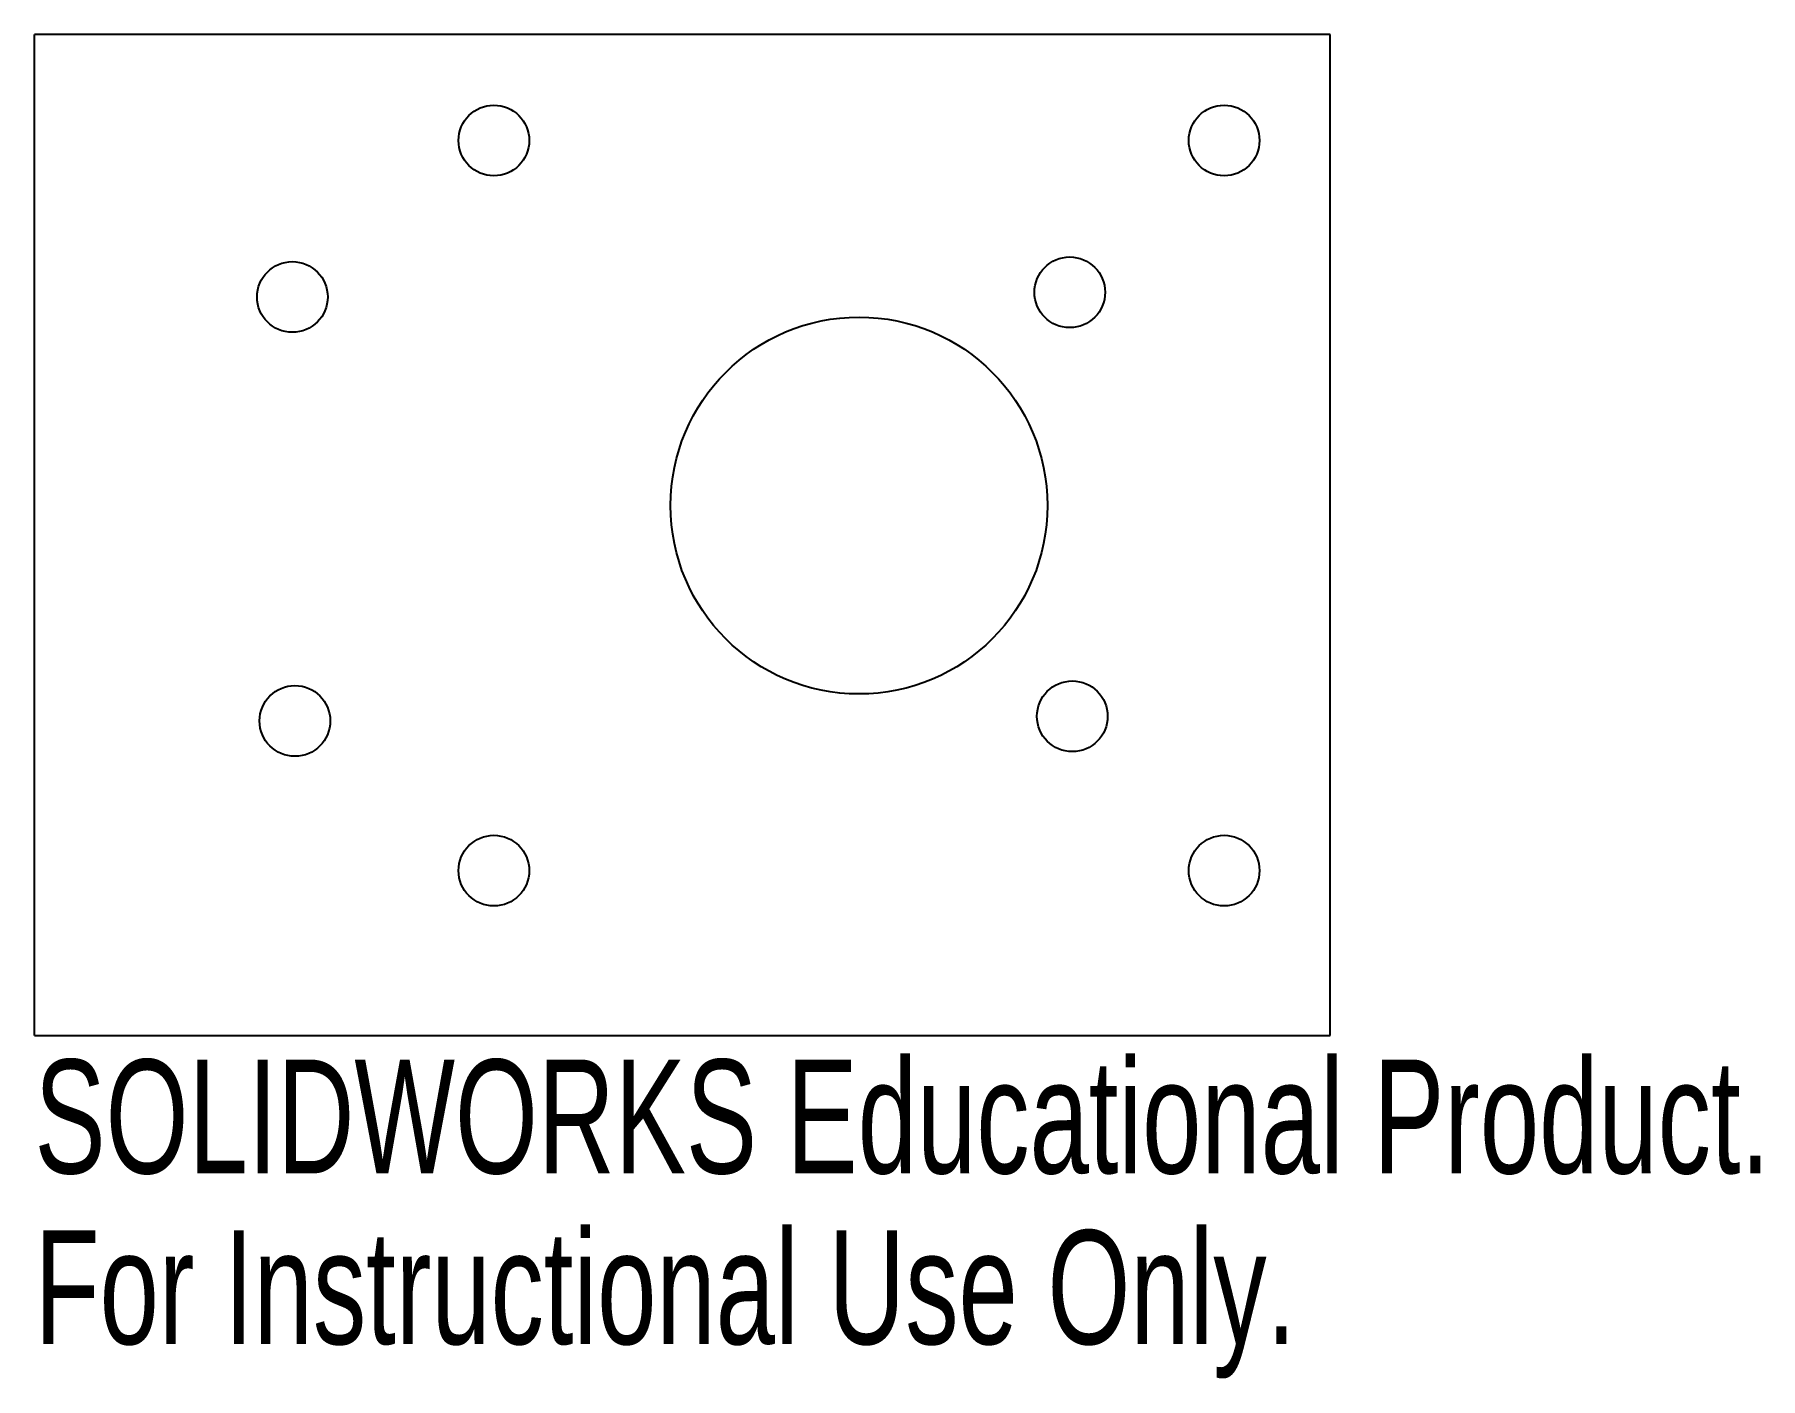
# Model space of a CAD drawing. Header units: millimetres. Extents: x -35 to 38.3, y -35.8 to 21.2.
import ezdxf

# ---------------------------------------------------------------- set-up
doc = ezdxf.new("R2010")
doc.units = ezdxf.units.MM
doc.styles.add('SLDTEXTSTYLE0', font='TXT', dxfattribs={"width": 0.7})

msp = doc.modelspace()

# ---------------------------------------------------------------- linework, layer by layer
at = {"color": 7, "linetype": 'Continuous', "lineweight": 25}
for p, q in [((-35, -21.25), (-35, 21.25)), ((20, 21.25), (-35, 21.25)), ((20, -21.25), (20, 21.25)), ((-35, -21.25), (20, -21.25))]:
    msp.add_line(p, q, dxfattribs=at)
for centre, radius in [((-15.5, 16.75), 1.5), ((15.5, 16.75), 1.5), ((8.946, 10.304), 1.5), ((-24.054, 10.106), 1.5), ((0, 1.25), 8), ((-23.946, -7.894), 1.5), ((9.054, -7.696), 1.5), ((-15.5, -14.25), 1.5), ((15.5, -14.25), 1.5)]:
    msp.add_circle(centre, radius, dxfattribs=at)

# ---------------------------------------------------------------- texts
at = {"color": 7, "linetype": 'Continuous', "char_height": 4.83362, "attachment_point": 1, "style": 'SLDTEXTSTYLE0'}
for s, insert in [('SOLIDWORKS Educational Product.', (-35, -22.27)), ('For Instructional Use Only.', (-35, -29.52))]:
    msp.add_mtext(s, dxfattribs=dict(at, insert=insert))

doc.saveas('drawing.dxf')
